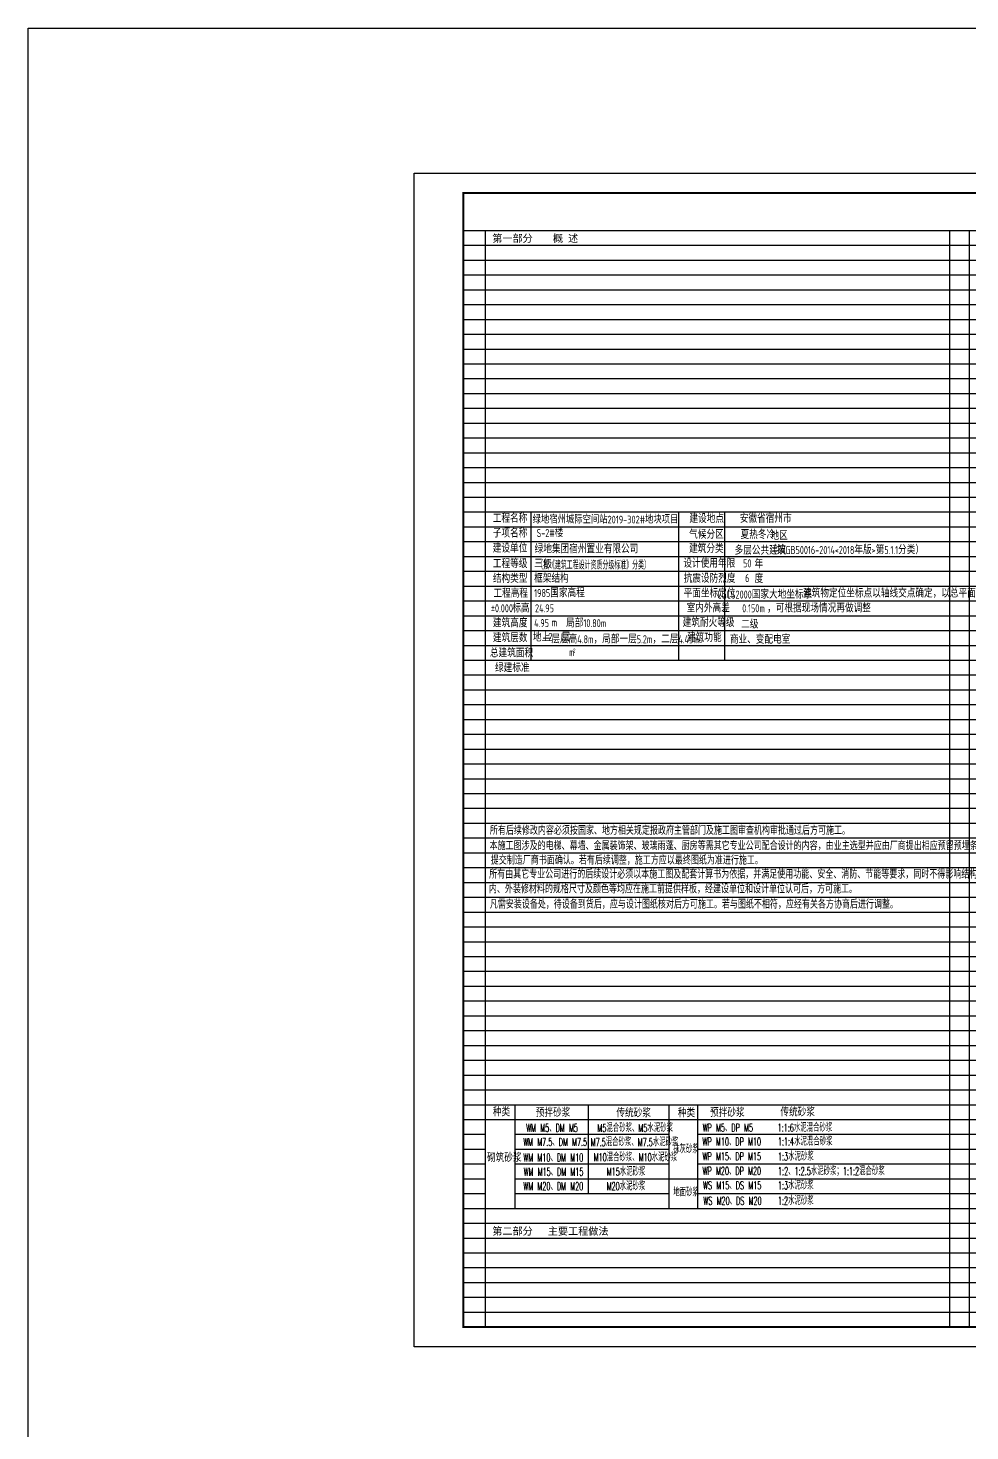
# Model space of a CAD drawing. Extents: x 1188826 to 1909461, y 608442 to 1651179.
# Drawn here: x 1452421 to 1500100, y 1416887 to 1487897 of the extents above; entities that cross this region are included whole.
import ezdxf
from ezdxf.enums import TextEntityAlignment as Align

# ---------------------------------------------------------------- set-up
doc = ezdxf.new("R2010")
doc.units = 0
doc.header["$LTSCALE"] = 1000
doc.header["$MEASUREMENT"] = 0
for name, color, linetype in [('Defpoint', 7, 'Continuous'), ('PUB_TEXT', 4, 'Continuous'), ('图框', 140, 'Continuous')]:
    doc.layers.add(name, color=color, linetype=linetype)
doc.layers.add('DIM_MODI', color=1, linetype='Continuous', plot=False)
doc.layers.add('S-1-TEXT', color=7, linetype='Continuous', lineweight=18)
doc.styles.add('_HZTXT', font='txt.shx', dxfattribs={"width": 0.8, "bigfont": 'hztxt.shx'})
doc.styles.add('文字说明', font='GBENOR', dxfattribs={"width": 0.8, "bigfont": 'HZTXT'})
doc.styles.add('设计说明$0$_TCH_AXIS', font='COMPLEX', dxfattribs={"bigfont": 'GBCBIG'})
doc.styles.add('黑体', font='simhei.ttf')

msp = doc.modelspace()

# ---------------------------------------------------------------- linework, layer by layer
at = {"layer": 'Defpoint', "color": 252}
for p, q in [((1474459, 1477652), (1548059, 1477652)), ((1475559, 1477652), (1475559, 1422152)), ((1499059, 1477652), (1499059, 1422152)), ((1500059, 1477652), (1500059, 1422152)), ((1474459, 1476902), (1548059, 1476902)), ((1474459, 1476152), (1548059, 1476152)), ((1474459, 1475402), (1548059, 1475402)), ((1474459, 1474652), (1548059, 1474652)), ((1474459, 1473902), (1548059, 1473902)), ((1474459, 1473152), (1548059, 1473152)), ((1474459, 1472402), (1548059, 1472402)), ((1474459, 1471652), (1548059, 1471652)), ((1474459, 1470902), (1548059, 1470902)), ((1474459, 1470152), (1548059, 1470152)), ((1474459, 1469402), (1548059, 1469402)), ((1474459, 1468652), (1548059, 1468652)), ((1474459, 1467902), (1548059, 1467902)), ((1474459, 1467152), (1548059, 1467152)), ((1474459, 1466402), (1548059, 1466402)), ((1474459, 1465652), (1548059, 1465652)), ((1474459, 1464902), (1523559, 1464902)), ((1474459, 1464152), (1523559, 1464152)), ((1474459, 1463402), (1523559, 1463402)), ((1477892, 1455902), (1477892, 1463402)), ((1485364, 1456652), (1485364, 1463402)), ((1487697, 1456652), (1487697, 1463402)), ((1474459, 1462652), (1523559, 1462652)), ((1474459, 1461902), (1523559, 1461902)), ((1474459, 1461152), (1523559, 1461152)), ((1474459, 1460402), (1523559, 1460402)), ((1474459, 1459652), (1523559, 1459652)), ((1474459, 1458902), (1500059, 1458902)), ((1500059, 1458902), (1548059, 1458902)), ((1474459, 1458152), (1523559, 1458152)), ((1474459, 1457402), (1523559, 1457402)), ((1474459, 1456652), (1475559, 1456652)), ((1474459, 1456652), (1548059, 1456652)), ((1485364, 1455902), (1485364, 1456652)), ((1487697, 1455902), (1487697, 1456652)), ((1474459, 1455902), (1548059, 1455902)), ((1474459, 1455152), (1548059, 1455152)), ((1474459, 1454402), (1548059, 1454402)), ((1474459, 1453652), (1548059, 1453652)), ((1474459, 1452902), (1548059, 1452902)), ((1474459, 1452152), (1548059, 1452152)), ((1474459, 1451402), (1548059, 1451402)), ((1474459, 1450652), (1548059, 1450652)), ((1474459, 1449902), (1548059, 1449902)), ((1474459, 1449152), (1548059, 1449152)), ((1474459, 1448402), (1524559, 1448402)), ((1474459, 1447652), (1524559, 1447652)), ((1474459, 1446902), (1524559, 1446902)), ((1474459, 1446152), (1524559, 1446152)), ((1474459, 1445402), (1524559, 1445402)), ((1474459, 1444652), (1548059, 1444652)), ((1474459, 1443902), (1548059, 1443902)), ((1474459, 1443152), (1548059, 1443152)), ((1474459, 1442402), (1548059, 1442402)), ((1474459, 1441652), (1548059, 1441652)), ((1474459, 1440902), (1548059, 1440902)), ((1474459, 1440152), (1548059, 1440152)), ((1474459, 1439402), (1548059, 1439402)), ((1474459, 1438652), (1548060, 1438652)), ((1474459, 1437902), (1548060, 1437902)), ((1474459, 1437152), (1548061, 1437152)), ((1474459, 1436402), (1500059, 1436402)), ((1500059, 1436402), (1548061, 1436402)), ((1474459, 1435652), (1500059, 1435652)), ((1500059, 1435652), (1548061, 1435652)), ((1474459, 1434902), (1500059, 1434902)), ((1500059, 1434902), (1548059, 1434902)), ((1474459, 1434152), (1500059, 1434152)), ((1500059, 1434152), (1548059, 1434152)), ((1474459, 1433402), (1500059, 1433402)), ((1477062, 1433402), (1477062, 1428152)), ((1480772, 1433402), (1480772, 1428902)), ((1484863, 1433402), (1484863, 1428152)), ((1486310, 1433402), (1486310, 1428152)), ((1500059, 1433402), (1548059, 1433402)), ((1474459, 1432652), (1500059, 1432652)), ((1500059, 1432652), (1548059, 1432652)), ((1474459, 1431902), (1475559, 1431902)), ((1474459, 1431902), (1475559, 1431902)), ((1477062, 1431902), (1484863, 1431902)), ((1477062, 1431902), (1484863, 1431902)), ((1477062, 1431902), (1484863, 1431902)), ((1477062, 1431902), (1484863, 1431902)), ((1477062, 1431902), (1484863, 1431902)), ((1477062, 1431902), (1484863, 1431902)), ((1486310, 1431902), (1500059, 1431902)), ((1500059, 1431902), (1548059, 1431902)), ((1474459, 1431152), (1475559, 1431152)), ((1474459, 1431152), (1475559, 1431152)), ((1477062, 1431152), (1484863, 1431152)), ((1477062, 1431152), (1484863, 1431152)), ((1477062, 1431152), (1484863, 1431152)), ((1477062, 1431152), (1484863, 1431152)), ((1477062, 1431152), (1484863, 1431152)), ((1486310, 1431152), (1500059, 1431152)), ((1500059, 1431152), (1548059, 1431152)), ((1474459, 1430402), (1475559, 1430402)), ((1477062, 1430402), (1484863, 1430402)), ((1477062, 1430402), (1484863, 1430402)), ((1477062, 1430402), (1484863, 1430402)), ((1477062, 1430402), (1484863, 1430402)), ((1486310, 1430402), (1500059, 1430402)), ((1500059, 1430402), (1548059, 1430402)), ((1474459, 1429652), (1475559, 1429652)), ((1474459, 1429652), (1475559, 1429652)), ((1477062, 1429652), (1484863, 1429652)), ((1477062, 1429652), (1484863, 1429652)), ((1484863, 1429652), (1500059, 1429652)), ((1500059, 1429652), (1548059, 1429652)), ((1474459, 1428902), (1475559, 1428902)), ((1474459, 1428902), (1475559, 1428902)), ((1477062, 1428902), (1484863, 1428902)), ((1477062, 1428902), (1484863, 1428902)), ((1477062, 1428902), (1484863, 1428902)), ((1477062, 1428902), (1484863, 1428902)), ((1477062, 1428902), (1484863, 1428902)), ((1486310, 1428902), (1548059, 1428902)), ((1474459, 1428152), (1548059, 1428152)), ((1474459, 1427402), (1548059, 1427402)), ((1474459, 1426652), (1548059, 1426652)), ((1474459, 1425902), (1548059, 1425902)), ((1474459, 1425152), (1548059, 1425152)), ((1474459, 1424402), (1548059, 1424402)), ((1474459, 1423652), (1548059, 1423652)), ((1474459, 1422902), (1548059, 1422902)), ((1474459, 1422152), (1548059, 1422152))]:
    msp.add_line(p, q, dxfattribs=at)
at = {"layer": 'Defpoint', "color": 252, "const_width": 0.9}
for points in [[(1480772, 1428902), (1480772, 1433402)], [(1484863, 1428152), (1484863, 1433402)], [(1486310, 1428152), (1486310, 1433402)], [(1490015, 1428152), (1490015, 1433402)]]:
    msp.add_lwpolyline(points, dxfattribs=at)
at = {"layer": 'DIM_MODI'}
msp.add_lwpolyline([(1452421, 1487897), (1581418, 1487897), (1581418, 1258888), (1452421, 1258888)], close=True, dxfattribs=at)
at = {"layer": '图框'}
msp.add_lwpolyline([(1471959, 1480552), (1556059, 1480552), (1556059, 1421152), (1471959, 1421152)], close=True, dxfattribs=at)
msp.add_lwpolyline([(1471959, 1480552), (1556059, 1480552), (1556059, 1421152), (1471959, 1421152)], close=True, dxfattribs=at)
at = {"layer": '图框', "const_width": 100}
msp.add_lwpolyline([(1555059, 1422152), (1555059, 1479552), (1474459, 1479552), (1474459, 1422152)], close=True, dxfattribs=at)

# ---------------------------------------------------------------- texts
at = {"layer": 'PUB_TEXT', "color": 7, "style": '文字说明', "width": 0.8}
for s, p in [('工程名称', (1475944, 1462866)), ('建设地点', (1485899, 1462853)), ('子项名称', (1475947, 1462116)), ('气候分区', (1485886, 1462053)), ('建设单位', (1475944, 1461352)), ('建筑分类', (1485882, 1461336)), ('工程等级', (1475951, 1460570)), ('设计使用年限', (1485592, 1460590)), ('结构类型', (1475951, 1459820)), ('抗震设防烈度', (1485607, 1459828)), ('工程高程', (1475977, 1459070)), ('平面坐标定位', (1485607, 1459078)), ('建筑物定位坐标点以轴线交点确定，以总平面图为准', (1491653, 1459078)), ('±0.000', (1475852, 1458326)), ('标高', (1476934, 1458320)), ('室内外高差', (1485760, 1458328)), ('，可根据现场情况再做调整', (1489834, 1458324)), ('建筑高度', (1475951, 1457570)), ('m', (1478921, 1457613)), ('建筑耐火等级', (1485559, 1457588)), ('建筑层数', (1475951, 1456820)), ('地上   层', (1477978, 1456848)), ('建筑功能', (1485781, 1456838)), ('总建筑面积', (1475800, 1456051)), ('绿建标准', (1476059, 1455301)), ('m', (1479805, 1456102)), ('种类', (1475948, 1432818)), ('预拌砂浆', (1478122, 1432782)), ('传统砂浆', (1482204, 1432770)), ('种类', (1485314, 1432770)), ('预拌砂浆', (1486946, 1432787)), ('传统砂浆', (1490505, 1432811)), ('砌筑砂浆', (1475653, 1430504))]:
    msp.add_text(s, height=405, dxfattribs=at).set_placement(p)
at = {"layer": 'PUB_TEXT', "color": 1}
for s, height, style, width, p in [('绿地宿州城际空间站2019-302#地块项目', 390, '文字说明', 0.8, (1477966, 1462823)), ('安徽省宿州市', 405, '文字说明', 0.8, (1488450, 1462857)), ('S-2#楼', 405, '文字说明', 0.8, (1478163, 1462137)), ('夏热冬冷', 405, '文字说明', 0.8, (1488488, 1462043)), ('绿地集团宿州置业有限公司', 405, '文字说明', 0.8, (1478064, 1461318)), ('三', 405, '文字说明', 0.8, (1478039, 1460578)), ('级', 405, '文字说明', 0.8, (1478512, 1460546)), ('框架结构', 405, '文字说明', 0.8, (1478039, 1459828)), ('1985国家高程', 405, '文字说明', 0.8, (1478039, 1459095)), ('24.95', 405, '文字说明', 0.8, (1478084, 1458325)), ('0.150m', 405, '文字说明', 0.8, (1488571, 1458325)), ('4.95', 405, '文字说明', 0.8, (1478039, 1457577)), ('局部10.80m', 405, '文字说明', 0.8, (1479660, 1457572)), ('2', 405, '文字说明', 0.8, (1478758, 1456881)), ('WM M5、DM M5', 400, '_HZTXT', 0.6, (1477640, 1432025)), ('M5混合砂浆、M5水泥砂浆', 400, '_HZTXT', 0.6, (1481246, 1432021)), ('WP M5、DP M5', 400, '_HZTXT', 0.6, (1486568, 1432038)), ('1:1:6水泥混合砂浆', 400, '_HZTXT', 0.6, (1490365, 1432037)), ('WM M7.5、DM M7.5', 400, '_HZTXT', 0.6, (1477490, 1431314)), ('M7.5混合砂浆、M7.5水泥砂浆', 400, '_HZTXT', 0.6, (1480904, 1431307)), ('WP M10、DP M10', 400, '_HZTXT', 0.6, (1486565, 1431334)), ('1:1:4水泥混合砂浆', 400, '_HZTXT', 0.6, (1490375, 1431340)), ('WM M10、DM M10', 400, '_HZTXT', 0.6, (1477500, 1430528)), ('M10混合砂浆、M10水泥砂浆', 400, '_HZTXT', 0.6, (1481052, 1430541)), ('抹灰砂浆', 400, '_HZTXT', 0.6, (1485074, 1430948)), ('WP M15、DP M15', 400, '_HZTXT', 0.6, (1486566, 1430585)), ('1:3水泥砂浆', 400, '_HZTXT', 0.6, (1490381, 1430576)), ('WM M15、DM M15', 400, '_HZTXT', 0.6, (1477508, 1429805)), ('M15水泥砂浆', 400, '_HZTXT', 0.6, (1481718, 1429811)), ('WP M20、DP M20', 400, '_HZTXT', 0.6, (1486566, 1429849)), ('1:2、1:2.5水泥砂浆；1:1:2混合砂浆', 400, '_HZTXT', 0.6, (1490384, 1429838)), ('WM M20、DM M20', 400, '_HZTXT', 0.6, (1477500, 1429075)), ('M20水泥砂浆', 400, '_HZTXT', 0.6, (1481712, 1429074)), ('WS M15、DS M15', 400, '_HZTXT', 0.6, (1486595, 1429118)), ('1:3水泥砂浆', 400, '_HZTXT', 0.6, (1490378, 1429116)), ('地面砂浆', 400, '_HZTXT', 0.6, (1485084, 1428765)), ('WS M20、DS M20', 400, '_HZTXT', 0.6, (1486610, 1428337)), ('1:2水泥砂浆', 400, '_HZTXT', 0.6, (1490378, 1428338))]:
    msp.add_text(s, height=height, dxfattribs=dict(at, style=style, width=width)).set_placement(p)
at = {"layer": 'PUB_TEXT', "color": 7, "style": '文字说明', "width": 0.8}
for s, height, p in [('地区', 405, (1490441, 1462252)), ('（按GB50016-2014<2018年版>第5.1.1分类）', 405, (1493830, 1461529)), ('2', 202, (1480072, 1456389))]:
    msp.add_text(s, height=height, dxfattribs=at).set_placement(p, align=Align.MIDDLE)
at = {"layer": 'PUB_TEXT', "color": 1, "style": '文字说明'}
for s, width, p in [('多层公共建筑', 0.8, (1489500, 1461499)), ('（按《建筑工程设计资质分级标准》分类）', 0.55, (1481045, 1460754)), ('50', 0.8, (1488827, 1460801)), ('年', 0.8, (1489416, 1460820)), ('6', 0.8, (1488827, 1460054)), ('度', 0.8, (1489416, 1460070)), ('CGCS2000国家大地坐标系', 0.8, (1489714, 1459275)), ('二级', 0.8, (1488956, 1457760)), ('一层层高4.8m，局部一层5.2m，二层4.45m。', 0.8, (1482646, 1457005)), ('商业、变配电室', 0.8, (1489478, 1456998))]:
    msp.add_text(s, height=405, dxfattribs=dict(at, width=width)).set_placement(p, align=Align.MIDDLE)
at = {"layer": 'PUB_TEXT', "style": '设计说明$0$_TCH_AXIS'}
for s, p in [('所有后续修改内容必须按国家、地方相关规定报政府主管部门及施工图审查机构审批通过后方可施工。', (1475798, 1447066)), ('本施工图涉及的电梯、幕墙、金属装饰架、玻璃雨蓬、厨房等需其它专业公司配合设计的内容，由业主选型并应由厂商提出相应预留预埋条件,我院据此要求出相应图纸，并由业主', (1475784, 1446291)), ('提交制造厂商书面确认。若有后续调整，施工方应以最终图纸为准进行施工。', (1475844, 1445561)), ('所有由其它专业公司进行的后续设计必须以本施工图及配套计算书为依据，并满足使用功能、安全、消防、节能等要求，同时不得影响结构安全和损害水、电、暖通等设施。', (1475763, 1444851)), ('内、外装修材料的规格尺寸及颜色等均应在施工前提供样板，经建设单位和设计单位认可后，方可施工。', (1475750, 1444106)), ('凡需安装设备处，待设备到货后，应与设计图纸核对后方可施工。若与图纸不相符，应经有关各方协商后进行调整。', (1475796, 1443331))]:
    msp.add_text(s, height=405.11, dxfattribs=at).set_placement(p)
at = {"layer": 'S-1-TEXT', "color": 7, "style": '黑体'}
for s, p in [('第一部分    概 述', (1475922, 1477065)), ('第二部分   主要工程做法 ', (1475922, 1426815))]:
    msp.add_text(s, height=375, dxfattribs=at).set_placement(p)

doc.saveas('drawing.dxf')
